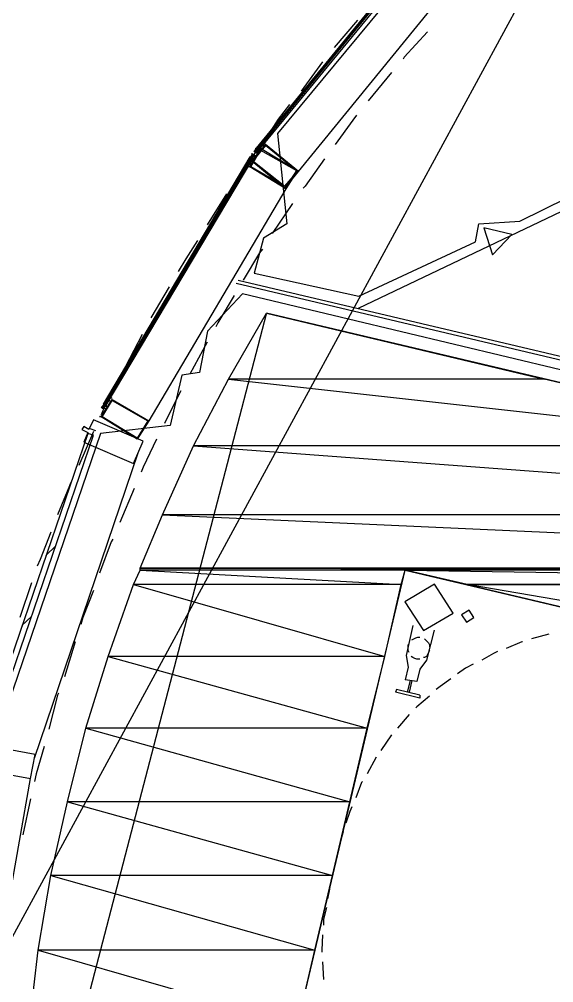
# Model space of a CAD drawing. Header units: feet. Extents: x -84 to 198, y -22 to 181.
# Drawn here: x 28.33 to 35.67, y 124.46 to 137.71 of the extents above; entities that cross this region are included whole.
import ezdxf

# ---------------------------------------------------------------- set-up
doc = ezdxf.new("R2010")
doc.units = ezdxf.units.FT
for name, color, linetype in [('A-AREA-COMUN', 252, 'CONTINUOUS'), ('A-AREA-UNIDAD', 30, 'CONTINUOUS'), ('A-LINEA', 7, 'CONTINUOUS'), ('A-LINEA-FINA', 9, 'CONTINUOUS'), ('A-MURO-CONCRETO', 8, 'CONTINUOUS')]:
    doc.layers.add(name, color=color, linetype=linetype)

msp = doc.modelspace()

# ---------------------------------------------------------------- linework, layer by layer
at = {"layer": 'A-AREA-COMUN'}
msp.add_lwpolyline([(69.568, 128.5333), (47.04, 133.8489), (46.88, 134.2933), (42.432, 135.3422), (42.048, 133.9022), (41.68, 133.7778), (41.248, 132.0533), (40.928, 132.5689), (41.312, 133.0844), (41.312, 133.8489), (41.04, 133.8489), (40.72, 134.3822), (37.44, 135.1289), (37.088, 134.9689), (36.72, 134.4178), (36.72, 132.8889), (35.76, 132.8889), (31.392, 133.9378), (30.912, 133.4222), (30.8, 132.8533), (30.56, 132.8178), (30.4, 132.1244), (29.44, 132.0178), (27.92, 127.5733)], dxfattribs=at)
at = {"layer": 'A-AREA-UNIDAD'}
msp.add_lwpolyline([(33.92, 138.6133), (31.872, 136.1422), (32, 134.8978), (31.68, 134.7022), (31.552, 134.2222), (32.992, 133.9022), (34.592, 134.6489), (34.64, 134.8978), (35.2, 134.9333), (37.792, 136.2133), (38.8, 136.2133), (39.44, 135.1822), (40.592, 134.8978), (41.28, 134.2933), (41.36, 133.0844), (40.96, 132.5689), (41.248, 132.0889), (41.92, 135.2889), (42.08, 135.5378), (43.072, 135.5378), (49.168, 134.0978), (49.2, 133.6533), (70.368, 128.6578)], dxfattribs=at)
at = {"layer": 'A-LINEA'}
for p, q in [((37.2387, 141.6955), (27.0555, 122.9329)), ((32.16, 135.6178), (34.5067, 138.4978)), ((32.9733, 137.6978), (32.6533, 137.3244)), ((32.4933, 137.1244), (32.2, 136.7244)), ((33.44, 136.9778), (33.12, 136.5911)), ((32.9867, 133.7378), (38.4267, 136.3378)), ((31.6, 135.9244), (31.32, 135.5111)), ((31.5582, 135.8969), (31.5949, 135.9418)), ((31.56, 135.9111), (31.5733, 135.9111)), ((31.56, 135.9111), (31.56, 135.8978)), ((31.56, 135.9111), (31.56, 135.9111)), ((31.56, 135.9111), (31.56, 135.9111)), ((31.56, 135.9111), (31.56, 135.9111)), ((31.56, 135.9111), (31.56, 135.9111)), ((31.56, 135.9111), (31.56, 135.9111)), ((31.56, 135.9111), (31.56, 135.9111)), ((31.5867, 135.9378), (31.5733, 135.9378)), ((31.5733, 135.9378), (31.5733, 135.9378)), ((31.5867, 135.9378), (31.5733, 135.9378)), ((31.5733, 135.9378), (31.5733, 135.9378)), ((31.5733, 135.9244), (31.5733, 135.9378)), ((31.5733, 135.9244), (31.5733, 135.9378)), ((31.5733, 135.9111), (31.5733, 135.9244)), ((31.5733, 135.9244), (31.5733, 135.9244)), ((31.5733, 135.9244), (31.5733, 135.9244)), ((31.5733, 135.9244), (31.5733, 135.9244)), ((31.5733, 135.9244), (31.5733, 135.9244)), ((31.5733, 135.9244), (31.5733, 135.9244)), ((31.5733, 135.9244), (31.5733, 135.9244)), ((31.5733, 135.9244), (31.5733, 135.9244)), ((31.5733, 135.9244), (31.5733, 135.9244)), ((31.5733, 135.9244), (31.5733, 135.9244)), ((31.5733, 135.9244), (31.5733, 135.9244)), ((31.5733, 135.9244), (31.5733, 135.9244)), ((31.5733, 135.9244), (31.5733, 135.9244)), ((31.5733, 135.9244), (31.5733, 135.9244)), ((31.5733, 135.9244), (31.5733, 135.9244)), ((31.5733, 135.9244), (31.5733, 135.9244)), ((31.5733, 135.9244), (31.5733, 135.9244)), ((31.5733, 135.9244), (31.5733, 135.9244)), ((31.5733, 135.9244), (31.5867, 135.9244)), ((31.5733, 135.9244), (31.5867, 135.9244)), ((31.5733, 135.9244), (31.5733, 135.9244)), ((31.5733, 135.9244), (31.5733, 135.9244)), ((31.5733, 135.9244), (31.5733, 135.9244)), ((31.5733, 135.9244), (31.5733, 135.9244)), ((31.5733, 135.9244), (31.5733, 135.9244)), ((31.5733, 135.9111), (31.5733, 135.9111)), ((31.5733, 135.9111), (31.5733, 135.9111)), ((31.5867, 135.9111), (31.5733, 135.9111)), ((31.5867, 135.9111), (31.5733, 135.9111)), ((31.5867, 135.9111), (31.5733, 135.9111)), ((31.5867, 135.9111), (31.5733, 135.9111)), ((31.5733, 135.9111), (31.5733, 135.9111)), ((31.5733, 135.9111), (31.5733, 135.9111)), ((31.5733, 135.9111), (31.5733, 135.9111)), ((31.5733, 135.9111), (31.5733, 135.9111)), ((31.5733, 135.9111), (31.5733, 135.9111)), ((31.5733, 135.9111), (31.5733, 135.9111)), ((31.5733, 135.9111), (31.5733, 135.9111)), ((31.5733, 135.9111), (31.5733, 135.9111)), ((31.5733, 135.9111), (31.5733, 135.9111)), ((31.5733, 135.9111), (31.5733, 135.9111)), ((31.5733, 135.9111), (31.5733, 135.9111)), ((31.5733, 135.9111), (31.5733, 135.9111)), ((31.5733, 135.9111), (31.5733, 135.9111)), ((31.5733, 135.9111), (31.5733, 135.9111)), ((31.5733, 135.9111), (31.5733, 135.8978)), ((31.5733, 135.9111), (31.5733, 135.8978)), ((31.5733, 135.9111), (31.5733, 135.9111)), ((31.5733, 135.9111), (31.5733, 135.9111)), ((31.5733, 135.9111), (31.5733, 135.9111)), ((31.5733, 135.9111), (31.5733, 135.8978)), ((31.5733, 135.9111), (31.5733, 135.9111)), ((31.5733, 135.9111), (31.5733, 135.9111)), ((31.5733, 135.9111), (31.5733, 135.9111)), ((31.5733, 135.9111), (31.5733, 135.9111)), ((31.5733, 135.9111), (31.5733, 135.9111)), ((31.5733, 135.9111), (31.5733, 135.9111)), ((31.5733, 135.9111), (31.5733, 135.9111)), ((31.5867, 135.9378), (31.5867, 135.9378)), ((31.5867, 135.9378), (31.5867, 135.9378)), ((31.5867, 135.9378), (31.5867, 135.9378)), ((31.5867, 135.9378), (31.5867, 135.9378)), ((31.5867, 135.9378), (31.5867, 135.9378)), ((31.5867, 135.9378), (31.5867, 135.9378)), ((31.5867, 135.9378), (31.5867, 135.9378)), ((31.5867, 135.9244), (31.5867, 135.9378)), ((31.5867, 135.9244), (31.5867, 135.9378)), ((31.5867, 135.9244), (31.5867, 135.9378)), ((31.5867, 135.9244), (31.5867, 135.9244)), ((31.5867, 135.9244), (31.5867, 135.9244)), ((31.6, 135.9244), (31.5867, 135.9244)), ((31.5867, 135.9244), (31.5867, 135.9111)), ((31.5867, 135.9244), (31.5867, 135.9244)), ((31.5867, 135.9244), (31.5867, 135.9244)), ((31.5867, 135.9244), (31.5867, 135.9244)), ((31.5867, 135.9244), (31.5867, 135.9244)), ((31.5867, 135.9244), (31.5867, 135.9244)), ((31.5867, 135.9244), (31.5867, 135.9244)), ((31.5867, 135.9244), (31.5867, 135.9244)), ((31.5867, 135.9244), (31.5867, 135.9244)), ((31.5867, 135.9244), (31.5867, 135.9244)), ((31.5867, 135.9244), (31.5867, 135.9244)), ((31.5867, 135.9244), (31.5867, 135.9244)), ((31.5867, 135.9244), (31.5867, 135.9244)), ((31.5867, 135.9244), (31.5867, 135.9244)), ((31.5867, 135.9244), (31.5867, 135.9244)), ((31.5867, 135.9244), (31.5867, 135.9244)), ((31.5867, 135.9244), (31.5867, 135.9244)), ((31.5867, 135.9244), (31.5867, 135.9244)), ((31.5867, 135.9244), (31.5867, 135.9244)), ((31.5867, 135.9244), (31.5867, 135.9244)), ((31.5867, 135.9244), (31.5867, 135.9244)), ((31.5867, 135.9244), (31.5867, 135.9244)), ((31.5867, 135.9244), (31.5867, 135.9244)), ((31.5867, 135.9244), (31.5867, 135.9244)), ((31.5867, 135.9244), (31.5867, 135.9244)), ((31.5867, 135.9244), (31.5867, 135.9244)), ((31.5867, 135.9244), (31.5867, 135.9244)), ((31.5867, 135.9244), (31.6, 135.9244)), ((31.5867, 135.9244), (31.6, 135.9111)), ((31.5867, 135.9244), (31.5867, 135.9244)), ((31.5867, 135.9244), (31.5867, 135.9244)), ((31.5867, 135.9244), (31.5867, 135.9244)), ((31.5867, 135.9244), (31.5867, 135.9244)), ((31.5867, 135.9244), (31.5867, 135.9244)), ((31.5867, 135.9111), (31.5867, 135.9111)), ((31.6, 135.9111), (31.5867, 135.9111)), ((31.5867, 135.9111), (31.5867, 135.9111)), ((31.5867, 135.9111), (31.5867, 135.9111)), ((31.5867, 135.9111), (31.5867, 135.9111)), ((31.5867, 135.9111), (31.5867, 135.9111)), ((31.5867, 135.9111), (31.5867, 135.9111)), ((31.5867, 135.9111), (31.5867, 135.9111)), ((31.5867, 135.9111), (31.5867, 135.9111)), ((31.5867, 135.9111), (31.5867, 135.9111)), ((31.5867, 135.9111), (31.5867, 135.9111)), ((31.5867, 135.9111), (31.5867, 135.9111)), ((31.5867, 135.9111), (31.5867, 135.9111)), ((31.5867, 135.9111), (31.5867, 135.9111)), ((31.5867, 135.9111), (31.5867, 135.9111)), ((31.5867, 135.9111), (31.5867, 135.9111)), ((31.5867, 135.9111), (31.5867, 135.9111)), ((31.5867, 135.9111), (31.5867, 135.9111)), ((31.5867, 135.9111), (31.5867, 135.9111)), ((31.5867, 135.9111), (31.5867, 135.9111)), ((31.5867, 135.9111), (31.5867, 135.9111)), ((31.5867, 135.9111), (31.5867, 135.9111)), ((31.5867, 135.9111), (31.5867, 135.9111)), ((31.5867, 135.9111), (31.5867, 135.9111)), ((31.5867, 135.9111), (31.5867, 135.9111)), ((31.5867, 135.9111), (31.5867, 135.9111)), ((31.5867, 135.9111), (31.5867, 135.9111)), ((31.5867, 135.9111), (31.5867, 135.9111)), ((31.6, 135.9244), (31.6, 135.9244)), ((31.6, 135.9244), (31.6, 135.9244)), ((31.6, 135.9244), (31.6, 135.9244)), ((31.6, 135.9244), (31.6, 135.9244)), ((31.6, 135.9244), (31.6, 135.9244)), ((31.6, 135.9244), (31.6, 135.9244)), ((31.6, 135.9244), (31.6, 135.9244)), ((31.6, 135.9244), (31.6, 135.9244)), ((31.6133, 135.9244), (31.6, 135.9111)), ((31.6, 135.9244), (31.6, 135.9244)), ((31.6, 135.9244), (31.6, 135.9244)), ((31.6, 135.9244), (31.6, 135.9244)), ((31.6, 135.9244), (31.6, 135.9244)), ((31.6, 135.9244), (31.6, 135.9244)), ((31.6, 135.9244), (31.6, 135.9244)), ((31.6, 135.9244), (31.6, 135.9244)), ((31.6, 135.9244), (31.6, 135.9244)), ((31.6, 135.9111), (31.6, 135.9111)), ((31.6, 135.9111), (31.6, 135.9111)), ((31.6, 135.9111), (31.6, 135.9111)), ((31.6, 135.9111), (31.6, 135.9111)), ((31.6, 135.9111), (31.6, 135.9111)), ((31.6, 135.9111), (31.6, 135.9111)), ((31.6, 135.9111), (31.6, 135.9111)), ((31.6, 135.9111), (31.6, 135.9111)), ((31.6, 135.9111), (31.6, 135.9111)), ((31.6, 135.9111), (31.6, 135.9111)), ((31.6, 135.9111), (31.6, 135.9111)), ((31.6, 135.9111), (31.6, 135.9111)), ((31.6133, 135.9244), (31.6133, 135.9111)), ((31.6133, 135.9244), (31.6133, 135.9244)), ((31.6133, 135.9111), (31.6133, 135.9111)), ((31.6133, 135.9111), (31.6133, 135.9111)), ((31.6133, 135.9111), (31.6133, 135.9111)), ((31.6133, 135.9111), (31.6133, 135.9111)), ((31.6133, 135.9111), (31.6133, 135.9111)), ((31.6133, 135.9111), (31.6133, 135.9111)), ((31.6133, 135.9111), (31.6133, 135.9111)), ((31.6133, 135.9111), (31.6133, 135.9111)), ((31.6133, 135.9111), (31.6133, 135.9111)), ((31.6133, 135.9111), (31.6133, 135.9111)), ((31.6267, 135.9244), (31.6267, 135.9244)), ((31.6667, 135.9911), (31.6667, 135.9911)), ((31.4933, 135.8178), (31.4933, 135.8178)), ((31.4933, 135.8178), (31.4933, 135.8178)), ((31.4933, 135.8178), (31.4933, 135.8178)), ((31.4933, 135.8178), (31.5067, 135.8178)), ((31.5021, 135.8112), (31.5317, 135.8611)), ((31.5067, 135.8311), (31.5067, 135.8311)), ((31.5067, 135.8311), (31.5067, 135.8311)), ((31.5067, 135.8311), (31.5067, 135.8311)), ((31.5067, 135.8311), (31.5067, 135.8311)), ((31.5067, 135.8311), (31.5067, 135.8311)), ((31.5067, 135.8311), (31.5067, 135.8311)), ((31.5067, 135.8311), (31.5067, 135.8311)), ((31.5067, 135.8311), (31.5067, 135.8311)), ((31.5067, 135.8311), (31.5067, 135.8311)), ((31.5067, 135.8311), (31.5067, 135.8311)), ((31.5067, 135.8311), (31.5067, 135.8311)), ((31.5067, 135.8311), (31.5067, 135.8311)), ((31.5067, 135.8311), (31.5067, 135.8311)), ((31.5067, 135.8311), (31.5067, 135.8311)), ((31.5067, 135.8311), (31.52, 135.8311)), ((31.5067, 135.8311), (31.5067, 135.8311)), ((31.5067, 135.8311), (31.5067, 135.8311)), ((31.5067, 135.8311), (31.5067, 135.8311)), ((31.5067, 135.8311), (31.5067, 135.8178)), ((31.5067, 135.8311), (31.5067, 135.8311)), ((31.5067, 135.8178), (31.5067, 135.8178)), ((31.5067, 135.8178), (31.5067, 135.8178)), ((31.5067, 135.8178), (31.5067, 135.8178)), ((31.5067, 135.8178), (31.5067, 135.8178)), ((31.5067, 135.8178), (31.5067, 135.8178)), ((31.5067, 135.8178), (31.5067, 135.8178)), ((31.5067, 135.8178), (31.5067, 135.8178)), ((31.5067, 135.8178), (31.5067, 135.8178)), ((31.5067, 135.8178), (31.5067, 135.8178)), ((31.5067, 135.8178), (31.5067, 135.8178)), ((31.5067, 135.8178), (31.5067, 135.8178)), ((31.5067, 135.8178), (31.5067, 135.8178)), ((31.5067, 135.8178), (31.5067, 135.8178)), ((31.5067, 135.8178), (31.5067, 135.8178)), ((31.5067, 135.8178), (31.5067, 135.8178)), ((31.5067, 135.8178), (31.5067, 135.8178)), ((31.5067, 135.8178), (31.5067, 135.8178)), ((31.5067, 135.8178), (31.5067, 135.8178)), ((31.5067, 135.8178), (31.5067, 135.8178)), ((31.5067, 135.8178), (31.5067, 135.8178)), ((31.5067, 135.8178), (31.5067, 135.8178)), ((31.5067, 135.8178), (31.5067, 135.8178)), ((31.5067, 135.8178), (31.5067, 135.8178)), ((31.5067, 135.8178), (31.5067, 135.8178)), ((31.5067, 135.8178), (31.5067, 135.8178)), ((31.5067, 135.8178), (31.5067, 135.8178)), ((31.5067, 135.8178), (31.5067, 135.8178)), ((31.5067, 135.8178), (31.5067, 135.8178)), ((31.5067, 135.8178), (31.5067, 135.8178)), ((31.5067, 135.8178), (31.5067, 135.8178)), ((31.5067, 135.8044), (31.5067, 135.8044)), ((31.5067, 135.8044), (31.52, 135.8044)), ((31.5067, 135.8044), (31.52, 135.8044)), ((31.52, 135.8711), (31.52, 135.8578)), ((31.52, 135.8578), (31.52, 135.8578)), ((31.52, 135.8578), (31.5333, 135.8578)), ((31.52, 135.8578), (31.52, 135.8578)), ((31.52, 135.8578), (31.52, 135.8578)), ((31.52, 135.8578), (31.52, 135.8578)), ((31.52, 135.8578), (31.52, 135.8578)), ((31.52, 135.8578), (31.52, 135.8578)), ((31.52, 135.8578), (31.52, 135.8578)), ((31.52, 135.8578), (31.52, 135.8578)), ((31.52, 135.8578), (31.52, 135.8444)), ((31.52, 135.8578), (31.52, 135.8578)), ((31.52, 135.8578), (31.52, 135.8578)), ((31.52, 135.8578), (31.52, 135.8578)), ((31.52, 135.8578), (31.5333, 135.8578)), ((31.52, 135.8578), (31.5333, 135.8578)), ((31.52, 135.8444), (31.52, 135.8444)), ((31.52, 135.8444), (31.52, 135.8444)), ((31.52, 135.8444), (31.52, 135.8444)), ((31.52, 135.8444), (31.52, 135.8444)), ((31.52, 135.8444), (31.52, 135.8444)), ((31.52, 135.8444), (31.52, 135.8444)), ((31.52, 135.8444), (31.52, 135.8444)), ((31.52, 135.8444), (31.52, 135.8444)), ((31.52, 135.8444), (31.52, 135.8444)), ((31.52, 135.8444), (31.52, 135.8444)), ((31.52, 135.8444), (31.52, 135.8444)), ((31.52, 135.8444), (31.52, 135.8444)), ((31.52, 135.8444), (31.52, 135.8444)), ((31.52, 135.8311), (31.52, 135.8444)), ((31.52, 135.8311), (31.52, 135.8444)), ((31.52, 135.8311), (31.52, 135.8444)), ((31.52, 135.8311), (31.52, 135.8444)), ((31.52, 135.8311), (31.52, 135.8444)), ((31.52, 135.8311), (31.52, 135.8444)), ((31.52, 135.8444), (31.52, 135.8444)), ((31.52, 135.8444), (31.52, 135.8444)), ((31.5333, 135.8311), (31.52, 135.8311)), ((31.52, 135.8311), (31.52, 135.8311)), ((31.52, 135.8311), (31.52, 135.8311)), ((31.52, 135.8311), (31.52, 135.8311)), ((31.52, 135.8311), (31.52, 135.8311)), ((31.52, 135.8311), (31.52, 135.8311)), ((31.52, 135.8311), (31.52, 135.8311)), ((31.52, 135.8311), (31.52, 135.8311)), ((31.52, 135.8311), (31.52, 135.8311)), ((31.52, 135.8311), (31.52, 135.8311)), ((31.52, 135.8311), (31.52, 135.8311)), ((31.52, 135.8311), (31.52, 135.8311)), ((31.52, 135.8311), (31.5333, 135.8311)), ((31.52, 135.8311), (31.52, 135.8311)), ((31.52, 135.8311), (31.52, 135.8311)), ((31.52, 135.8311), (31.52, 135.8311)), ((31.52, 135.8311), (31.52, 135.8311)), ((31.52, 135.8311), (31.52, 135.8311)), ((31.52, 135.8311), (31.52, 135.8311)), ((31.52, 135.8311), (31.52, 135.8311)), ((31.52, 135.8311), (31.52, 135.8311)), ((31.52, 135.8311), (31.52, 135.8178)), ((31.52, 135.8311), (31.52, 135.8311)), ((31.52, 135.8311), (31.52, 135.8311)), ((31.52, 135.8311), (31.52, 135.8311)), ((31.52, 135.8311), (31.52, 135.8311)), ((31.52, 135.8311), (31.52, 135.8311)), ((31.52, 135.8178), (31.52, 135.8178)), ((31.52, 135.8178), (31.52, 135.8178)), ((31.52, 135.8178), (31.52, 135.8178)), ((31.52, 135.8178), (31.52, 135.8178)), ((31.52, 135.8178), (31.52, 135.8178)), ((31.52, 135.8178), (31.52, 135.8178)), ((31.52, 135.8178), (31.52, 135.8178)), ((31.52, 135.8178), (31.52, 135.8178)), ((31.52, 135.8178), (31.52, 135.8178)), ((31.52, 135.8178), (31.5333, 135.8178)), ((31.52, 135.8178), (31.52, 135.8178)), ((31.52, 135.8178), (31.52, 135.8178)), ((31.52, 135.8178), (31.5333, 135.8178)), ((31.52, 135.8178), (31.52, 135.8178)), ((31.52, 135.8178), (31.52, 135.8178)), ((31.52, 135.8178), (31.52, 135.8178)), ((31.52, 135.8178), (31.52, 135.8178)), ((31.52, 135.8178), (31.52, 135.8178)), ((31.52, 135.8178), (31.52, 135.8178)), ((31.52, 135.8178), (31.52, 135.8178)), ((31.52, 135.8178), (31.5333, 135.8178)), ((31.52, 135.8178), (31.52, 135.8178)), ((31.52, 135.8178), (31.52, 135.8178)), ((31.52, 135.8178), (31.5333, 135.8178)), ((31.52, 135.8178), (31.52, 135.8178)), ((31.52, 135.8178), (31.52, 135.8178)), ((31.52, 135.8178), (31.52, 135.8178)), ((31.52, 135.8178), (31.5333, 135.8178)), ((31.52, 135.8178), (31.52, 135.8044)), ((31.52, 135.8178), (31.52, 135.8178)), ((31.52, 135.8178), (31.52, 135.8178)), ((31.52, 135.8178), (31.52, 135.8044)), ((31.52, 135.8178), (31.52, 135.8178)), ((31.52, 135.8178), (31.52, 135.8178)), ((31.52, 135.8178), (31.52, 135.8178)), ((31.52, 135.8178), (31.52, 135.8178)), ((31.52, 135.8178), (31.52, 135.8178)), ((31.52, 135.8178), (31.52, 135.8178)), ((31.52, 135.8178), (31.52, 135.8178)), ((31.52, 135.8044), (31.52, 135.8044)), ((31.52, 135.8044), (31.52, 135.8044)), ((31.52, 135.8044), (31.5333, 135.8044)), ((31.52, 135.8044), (31.52, 135.8044)), ((31.52, 135.8044), (31.52, 135.8044)), ((31.52, 135.8044), (31.52, 135.8044)), ((31.52, 135.8044), (31.52, 135.8044)), ((31.52, 135.8044), (31.52, 135.8044)), ((31.52, 135.8044), (31.52, 135.8044)), ((31.52, 135.8044), (31.52, 135.8044)), ((31.52, 135.8044), (31.52, 135.8044)), ((31.52, 135.8044), (31.52, 135.8044)), ((31.52, 135.8044), (31.52, 135.8044)), ((31.52, 135.8044), (31.52, 135.8044)), ((31.52, 135.8044), (31.52, 135.8044)), ((31.5333, 135.8578), (31.5333, 135.8578)), ((31.5333, 135.8444), (31.5333, 135.8578)), ((31.5333, 135.8578), (31.5333, 135.8578)), ((31.5333, 135.8578), (31.5333, 135.8578)), ((31.5333, 135.8578), (31.5333, 135.8578)), ((31.5333, 135.8578), (31.5333, 135.8578)), ((31.5333, 135.8578), (31.5333, 135.8578)), ((31.5333, 135.8578), (31.5333, 135.8578)), ((31.5333, 135.8578), (31.5333, 135.8578)), ((31.5333, 135.8578), (31.5333, 135.8578)), ((31.5333, 135.8578), (31.5333, 135.8578)), ((31.5333, 135.8578), (31.5467, 135.8578)), ((31.5333, 135.8578), (31.5333, 135.8578)), ((31.5333, 135.8578), (31.5333, 135.8578)), ((31.5333, 135.8578), (31.5333, 135.8578)), ((31.5333, 135.8578), (31.5333, 135.8578)), ((31.5333, 135.8444), (31.5333, 135.8578)), ((31.5333, 135.8578), (31.5333, 135.8578)), ((31.5333, 135.8444), (31.5333, 135.8444)), ((31.5333, 135.8444), (31.5467, 135.8444)), ((31.5333, 135.8444), (31.5333, 135.8444)), ((31.5333, 135.8444), (31.5333, 135.8444)), ((31.5333, 135.8444), (31.5333, 135.8444)), ((31.5333, 135.8444), (31.5333, 135.8444)), ((31.5333, 135.8444), (31.5333, 135.8444)), ((31.5333, 135.8444), (31.5333, 135.8444)), ((31.5333, 135.8444), (31.5333, 135.8444)), ((31.5333, 135.8444), (31.5333, 135.8444)), ((31.5333, 135.8444), (31.5333, 135.8444)), ((31.5333, 135.8444), (31.5333, 135.8444)), ((31.5333, 135.8444), (31.5333, 135.8444)), ((31.5333, 135.8444), (31.5333, 135.8444)), ((31.5333, 135.8444), (31.5333, 135.8444)), ((31.5333, 135.8444), (31.5333, 135.8444)), ((31.5333, 135.8444), (31.5333, 135.8444)), ((31.5333, 135.8444), (31.5333, 135.8444)), ((31.5333, 135.8444), (31.5333, 135.8444)), ((31.5333, 135.8444), (31.5333, 135.8444)), ((31.5333, 135.8444), (31.5333, 135.8444)), ((31.5333, 135.8444), (31.5333, 135.8444)), ((31.5333, 135.8444), (31.5333, 135.8444)), ((31.5333, 135.8444), (31.5333, 135.8444)), ((31.5333, 135.8444), (31.5333, 135.8444)), ((31.5333, 135.8444), (31.5333, 135.8444)), ((31.5333, 135.8444), (31.5333, 135.8444)), ((31.5333, 135.8444), (31.5333, 135.8444)), ((31.5333, 135.8444), (31.5333, 135.8444)), ((31.5333, 135.8444), (31.5333, 135.8311)), ((31.5333, 135.8311), (31.5333, 135.8311)), ((31.5333, 135.8311), (31.5333, 135.8311)), ((31.5333, 135.8311), (31.5333, 135.8311)), ((31.5333, 135.8311), (31.5333, 135.8311)), ((31.5333, 135.8311), (31.5333, 135.8311)), ((31.5333, 135.8311), (31.5333, 135.8311)), ((31.5333, 135.8311), (31.5333, 135.8311)), ((31.5333, 135.8311), (31.5333, 135.8311)), ((31.5333, 135.8311), (31.5333, 135.8311)), ((31.5333, 135.8311), (31.5333, 135.8311)), ((31.5333, 135.8311), (31.5333, 135.8311)), ((31.5333, 135.8311), (31.5333, 135.8311)), ((31.5333, 135.8311), (31.5333, 135.8311)), ((31.5333, 135.8311), (31.5333, 135.8311)), ((31.5333, 135.8311), (31.5333, 135.8311)), ((31.5333, 135.8311), (31.5333, 135.8311)), ((31.5333, 135.8311), (31.5333, 135.8311)), ((31.5333, 135.8311), (31.5333, 135.8311)), ((31.5333, 135.8311), (31.5333, 135.8311)), ((31.5333, 135.8311), (31.5333, 135.8311)), ((31.5333, 135.8311), (31.5333, 135.8311)), ((31.5333, 135.8044), (31.5333, 135.8044)), ((31.5333, 135.8044), (31.5333, 135.8044)), ((31.5333, 135.7911), (31.5333, 135.8044)), ((31.5333, 135.8044), (31.5333, 135.8044)), ((31.5333, 135.8044), (31.5333, 135.8044)), ((31.5333, 135.8044), (31.5333, 135.8044)), ((31.5333, 135.8044), (31.5333, 135.8044)), ((31.5333, 135.8044), (31.5333, 135.8044)), ((31.5333, 135.8044), (31.5333, 135.7911)), ((31.5333, 135.8044), (31.5333, 135.8044)), ((31.5333, 135.7911), (31.5333, 135.7911)), ((31.5467, 135.8978), (31.56, 135.8978)), ((31.5467, 135.8978), (31.5467, 135.8978)), ((31.5467, 135.8978), (31.5467, 135.8978)), ((31.5467, 135.8978), (31.5467, 135.8978)), ((31.5467, 135.8578), (31.5467, 135.8578)), ((31.5467, 135.8578), (31.5467, 135.8578)), ((31.5467, 135.8578), (31.5467, 135.8578)), ((31.5467, 135.8578), (31.5467, 135.8578)), ((31.5467, 135.8444), (31.5467, 135.8444)), ((31.5467, 135.8444), (31.5467, 135.8444)), ((31.5467, 135.8444), (31.5467, 135.8444)), ((31.5467, 135.8444), (31.5467, 135.8444)), ((31.5467, 135.8444), (31.5467, 135.8444)), ((31.5467, 135.8444), (31.5467, 135.8444)), ((31.5467, 135.8444), (31.5467, 135.8444)), ((31.5467, 135.8444), (31.5467, 135.8444)), ((31.5467, 135.8444), (31.5467, 135.8444)), ((31.5467, 135.8444), (31.5467, 135.8444)), ((31.5467, 135.8444), (31.5467, 135.8444)), ((31.5467, 135.8444), (31.5467, 135.8444)), ((31.5467, 135.8444), (31.5467, 135.8444)), ((31.5467, 135.8444), (31.5467, 135.8444)), ((31.56, 135.8978), (31.56, 135.8978)), ((31.5733, 135.8978), (31.56, 135.8978)), ((31.56, 135.8978), (31.56, 135.8978)), ((31.56, 135.8978), (31.56, 135.8978)), ((31.56, 135.8978), (31.56, 135.8978)), ((31.56, 135.8978), (31.56, 135.8978)), ((31.56, 135.8978), (31.56, 135.8978)), ((31.56, 135.8978), (31.56, 135.8978)), ((31.56, 135.8978), (31.56, 135.8978)), ((31.56, 135.8978), (31.56, 135.8978)), ((31.56, 135.8978), (31.56, 135.8978)), ((31.56, 135.8978), (31.56, 135.8978)), ((31.56, 135.8978), (31.56, 135.8978)), ((31.56, 135.8978), (31.56, 135.8978)), ((31.56, 135.8978), (31.56, 135.8978)), ((31.56, 135.8978), (31.56, 135.8978)), ((31.56, 135.8978), (31.56, 135.8978)), ((31.56, 135.8978), (31.56, 135.8978)), ((31.56, 135.8978), (31.56, 135.8978)), ((31.56, 135.8978), (31.56, 135.8978)), ((31.56, 135.8978), (31.56, 135.8978)), ((31.56, 135.8978), (31.56, 135.8978)), ((31.56, 135.8978), (31.56, 135.8978)), ((31.56, 135.8978), (31.56, 135.8978)), ((31.56, 135.8978), (31.56, 135.8978)), ((31.56, 135.8978), (31.56, 135.8978)), ((31.56, 135.8978), (31.56, 135.8978)), ((31.56, 135.8978), (31.56, 135.8978)), ((31.56, 135.8978), (31.56, 135.8978)), ((31.56, 135.8844), (31.56, 135.8844)), ((31.56, 135.8844), (31.56, 135.8844)), ((31.56, 135.8844), (31.56, 135.8844)), ((31.56, 135.8844), (31.56, 135.8844)), ((31.56, 135.8844), (31.56, 135.8844)), ((31.56, 135.8844), (31.56, 135.8844)), ((31.56, 135.8844), (31.56, 135.8844)), ((31.56, 135.8844), (31.56, 135.8844)), ((31.56, 135.8444), (31.56, 135.8444)), ((31.56, 135.8444), (31.56, 135.8444)), ((31.56, 135.8444), (31.56, 135.8444)), ((31.56, 135.8444), (31.56, 135.8444)), ((31.56, 135.8444), (31.56, 135.8444)), ((31.56, 135.8444), (31.56, 135.8444)), ((31.56, 135.8311), (31.56, 135.8311)), ((31.5733, 135.8978), (31.5733, 135.8978)), ((31.5733, 135.8978), (31.5733, 135.8978)), ((31.5733, 135.8978), (31.5733, 135.8978)), ((31.5733, 135.8978), (31.5733, 135.8978)), ((31.5733, 135.8978), (31.5733, 135.8978)), ((31.5733, 135.8978), (31.5733, 135.8978)), ((31.5733, 135.8978), (31.5733, 135.8978)), ((31.5733, 135.8978), (31.5733, 135.8978)), ((31.5733, 135.8978), (31.5733, 135.8978)), ((31.5733, 135.8978), (31.5733, 135.8978)), ((31.5733, 135.8978), (31.5733, 135.8978)), ((31.5733, 135.8978), (31.5733, 135.8978)), ((31.5733, 135.8978), (31.5733, 135.8978)), ((31.5733, 135.8978), (31.5733, 135.8978)), ((31.5733, 135.8978), (31.5733, 135.8978)), ((31.5733, 135.8978), (31.5733, 135.8978)), ((31.5733, 135.8978), (31.5733, 135.8978)), ((31.5733, 135.8978), (31.5733, 135.8978)), ((31.5733, 135.8978), (31.5733, 135.8978)), ((31.5733, 135.8978), (31.5733, 135.8978)), ((31.5733, 135.8978), (31.5733, 135.8978)), ((31.5733, 135.8978), (31.5733, 135.8978)), ((31.5733, 135.8978), (31.5733, 135.8978)), ((31.5733, 135.8978), (31.5733, 135.8978)), ((31.5733, 135.8978), (31.5733, 135.8978)), ((31.5733, 135.8978), (31.5733, 135.8978)), ((31.5733, 135.8978), (31.5733, 135.8978)), ((31.5733, 135.8978), (31.5733, 135.8978)), ((31.5733, 135.8978), (31.5733, 135.8978)), ((31.5733, 135.8978), (31.5733, 135.8978)), ((31.5733, 135.8978), (31.5733, 135.8978)), ((31.5733, 135.8844), (31.5733, 135.8844)), ((31.5867, 135.8844), (31.5733, 135.8844)), ((31.5733, 135.8844), (31.5733, 135.8844)), ((31.5733, 135.8844), (31.5733, 135.8844)), ((31.5733, 135.8844), (31.5733, 135.8844)), ((31.5733, 135.8844), (31.5733, 135.8844)), ((31.5733, 135.8844), (31.5733, 135.8844)), ((31.5733, 135.8844), (31.5733, 135.8844)), ((31.5733, 135.8844), (31.5733, 135.8844)), ((31.5733, 135.8844), (31.5733, 135.8844)), ((31.5733, 135.8844), (31.5733, 135.8844)), ((31.5733, 135.8844), (31.5733, 135.8844)), ((31.5733, 135.8844), (31.5733, 135.8844)), ((31.5733, 135.8844), (31.5733, 135.8844)), ((31.5733, 135.8844), (31.5733, 135.8844)), ((31.5733, 135.8844), (31.5733, 135.8844)), ((31.5733, 135.8711), (31.5733, 135.8844)), ((31.5733, 135.8711), (31.5733, 135.8711)), ((31.5867, 135.8978), (31.5867, 135.8978)), ((31.5867, 135.8978), (31.5867, 135.8978)), ((31.5867, 135.8711), (31.5867, 135.8711)), ((31.5867, 135.8711), (31.5867, 135.8711)), ((31.5867, 135.8711), (31.5867, 135.8711)), ((31.5867, 135.8711), (31.5867, 135.8711)), ((31.4667, 135.6978), (31.4667, 135.6978)), ((31.48, 135.7244), (31.48, 135.7244)), ((31.48, 135.6978), (31.48, 135.6978)), ((31.4933, 135.6978), (31.4933, 135.6978)), ((31.5067, 135.6844), (31.4933, 135.6978)), ((31.5333, 135.7778), (31.5333, 135.7778)), ((31.9867, 135.3778), (30.1067, 132.1911)), ((31.1733, 135.3111), (30.9067, 134.8844)), ((32.08, 135.1778), (31.8, 134.7644)), ((31.3067, 134.0844), (41.3467, 131.6978)), ((31.3333, 134.1244), (41.4133, 131.7378)), ((30.3867, 134.0311), (30.1333, 133.6044)), ((31.7159, 133.6567), (28.3582, 120.754)), ((30.0133, 133.3778), (29.7867, 132.9378)), ((30.9067, 133.2711), (30.6667, 132.8311)), ((29.56, 132.4844), (29.56, 132.4844)), ((29.4533, 132.3778), (29.4533, 132.3778)), ((29.4533, 132.3778), (29.4667, 132.3778)), ((29.4533, 132.3778), (29.4533, 132.3778)), ((29.4621, 132.3712), (29.4917, 132.4211)), ((29.4667, 132.3911), (29.4667, 132.3911)), ((29.4667, 132.3911), (29.4667, 132.3911)), ((29.4667, 132.3911), (29.4667, 132.3911)), ((29.4667, 132.3911), (29.4667, 132.3911)), ((29.4667, 132.3911), (29.4667, 132.3911)), ((29.4667, 132.3911), (29.4667, 132.3911)), ((29.4667, 132.3911), (29.4667, 132.3911)), ((29.4667, 132.3911), (29.4667, 132.3911)), ((29.4667, 132.3911), (29.4667, 132.3911)), ((29.4667, 132.3911), (29.4667, 132.3911)), ((29.4667, 132.3911), (29.4667, 132.3911)), ((29.4667, 132.3911), (29.4667, 132.3778)), ((29.4667, 132.3911), (29.4667, 132.3911)), ((29.4667, 132.3911), (29.4667, 132.3911)), ((29.4667, 132.3911), (29.4667, 132.3911)), ((29.4667, 132.3911), (29.48, 132.3911)), ((29.4667, 132.3911), (29.4667, 132.3778)), ((29.4667, 132.3778), (29.4667, 132.3778)), ((29.4667, 132.3778), (29.4667, 132.3778)), ((29.4667, 132.3778), (29.4667, 132.3778)), ((29.4667, 132.3778), (29.4667, 132.3778)), ((29.4667, 132.3778), (29.4667, 132.3778)), ((29.4667, 132.3778), (29.4667, 132.3778)), ((29.4667, 132.3778), (29.4667, 132.3778)), ((29.4667, 132.3778), (29.4667, 132.3778)), ((29.4667, 132.3778), (29.4667, 132.3778)), ((29.4667, 132.3778), (29.4667, 132.3778)), ((29.4667, 132.3778), (29.4667, 132.3778)), ((29.4667, 132.3778), (29.4667, 132.3778)), ((29.4667, 132.3778), (29.4667, 132.3778)), ((29.4667, 132.3778), (29.4667, 132.3778)), ((29.4667, 132.3778), (29.4667, 132.3778)), ((29.4667, 132.3778), (29.4667, 132.3778)), ((29.4667, 132.3778), (29.4667, 132.3778)), ((29.4667, 132.3778), (29.4667, 132.3778)), ((29.4667, 132.3778), (29.4667, 132.3778)), ((29.4667, 132.3644), (29.4667, 132.3644)), ((29.4667, 132.3644), (29.4667, 132.3644)), ((29.4667, 132.3644), (29.4667, 132.3644)), ((29.4667, 132.3644), (29.4667, 132.3644)), ((29.4667, 132.3644), (29.4667, 132.3644)), ((29.4667, 132.3644), (29.48, 132.3644)), ((29.4667, 132.3644), (29.48, 132.3644)), ((29.4667, 132.3644), (29.48, 132.3644)), ((29.48, 132.4178), (29.48, 132.4178)), ((29.48, 132.4178), (29.48, 132.4178)), ((29.48, 132.4178), (29.48, 132.4178)), ((29.48, 132.4178), (29.48, 132.4178)), ((29.4933, 132.4178), (29.48, 132.4178)), ((29.48, 132.4178), (29.48, 132.4178)), ((29.48, 132.4178), (29.48, 132.4178)), ((29.48, 132.4178), (29.48, 132.4178)), ((29.48, 132.4178), (29.48, 132.4178)), ((29.48, 132.4178), (29.4933, 132.4178)), ((29.48, 132.4178), (29.48, 132.4178)), ((29.48, 132.4178), (29.48, 132.4178)), ((29.48, 132.4178), (29.4933, 132.4178)), ((29.48, 132.4178), (29.4933, 132.4178)), ((29.48, 132.4044), (29.48, 132.4044)), ((29.48, 132.4044), (29.48, 132.3911)), ((29.48, 132.4044), (29.4933, 132.4044)), ((29.48, 132.4044), (29.48, 132.4044)), ((29.48, 132.4044), (29.48, 132.4044)), ((29.48, 132.4044), (29.48, 132.4044)), ((29.48, 132.4044), (29.48, 132.4044)), ((29.48, 132.4044), (29.48, 132.4044)), ((29.48, 132.4044), (29.48, 132.4044)), ((29.48, 132.3911), (29.48, 132.4044)), ((29.48, 132.3911), (29.48, 132.4044)), ((29.48, 132.3911), (29.48, 132.4044)), ((29.48, 132.3911), (29.48, 132.4044)), ((29.48, 132.3911), (29.48, 132.4044)), ((29.48, 132.3911), (29.48, 132.4044)), ((29.48, 132.3911), (29.48, 132.4044)), ((29.48, 132.3911), (29.48, 132.4044)), ((29.48, 132.4044), (29.48, 132.4044)), ((29.48, 132.4044), (29.48, 132.4044)), ((29.48, 132.4044), (29.48, 132.3911)), ((29.48, 132.3911), (29.48, 132.3911)), ((29.48, 132.3911), (29.48, 132.3911)), ((29.48, 132.3911), (29.48, 132.3911)), ((29.48, 132.3911), (29.48, 132.3911)), ((29.48, 132.3911), (29.48, 132.3911)), ((29.48, 132.3778), (29.48, 132.3911)), ((29.48, 132.3911), (29.48, 132.3911)), ((29.48, 132.3911), (29.48, 132.3911)), ((29.48, 132.3911), (29.48, 132.3911)), ((29.48, 132.3911), (29.48, 132.3911)), ((29.48, 132.3911), (29.48, 132.3911)), ((29.48, 132.3911), (29.48, 132.3911)), ((29.48, 132.3911), (29.48, 132.3911)), ((29.48, 132.3911), (29.48, 132.3911)), ((29.48, 132.3911), (29.48, 132.3911)), ((29.48, 132.3911), (29.48, 132.3911)), ((29.48, 132.3911), (29.48, 132.3911)), ((29.48, 132.3911), (29.48, 132.3911)), ((29.48, 132.3911), (29.48, 132.3911)), ((29.48, 132.3911), (29.48, 132.3911)), ((29.48, 132.3911), (29.48, 132.3911)), ((29.48, 132.3911), (29.48, 132.3911)), ((29.48, 132.3911), (29.48, 132.3911)), ((29.48, 132.3911), (29.48, 132.3911)), ((29.48, 132.3778), (29.48, 132.3778)), ((29.48, 132.3778), (29.48, 132.3778)), ((29.48, 132.3778), (29.48, 132.3778)), ((29.48, 132.3778), (29.48, 132.3778)), ((29.48, 132.3644), (29.48, 132.3778)), ((29.48, 132.3778), (29.48, 132.3778)), ((29.48, 132.3644), (29.48, 132.3778)), ((29.48, 132.3778), (29.48, 132.3778)), ((29.48, 132.3778), (29.48, 132.3778)), ((29.48, 132.3778), (29.48, 132.3778)), ((29.48, 132.3778), (29.48, 132.3778)), ((29.48, 132.3778), (29.48, 132.3778)), ((29.48, 132.3778), (29.48, 132.3778)), ((29.48, 132.3778), (29.48, 132.3778)), ((29.48, 132.3778), (29.48, 132.3778)), ((29.48, 132.3778), (29.48, 132.3644)), ((29.48, 132.3778), (29.48, 132.3778)), ((29.48, 132.3778), (29.48, 132.3644)), ((29.48, 132.3778), (29.48, 132.3778)), ((29.48, 132.3778), (29.48, 132.3778)), ((29.48, 132.3778), (29.48, 132.3778)), ((29.4933, 132.3778), (29.48, 132.3778)), ((29.4933, 132.3778), (29.48, 132.3778)), ((29.48, 132.3644), (29.48, 132.3644)), ((29.48, 132.3644), (29.48, 132.3644)), ((29.48, 132.3644), (29.48, 132.3644)), ((29.48, 132.3644), (29.48, 132.3644)), ((29.48, 132.3644), (29.48, 132.3644)), ((29.4933, 132.3644), (29.48, 132.3644)), ((29.4933, 132.3644), (29.48, 132.3644)), ((29.48, 132.3644), (29.48, 132.3644)), ((29.48, 132.3644), (29.48, 132.3644)), ((29.48, 132.3644), (29.48, 132.3644)), ((29.48, 132.3644), (29.48, 132.3644)), ((29.48, 132.3644), (29.48, 132.3644)), ((29.48, 132.3644), (29.48, 132.3644)), ((29.48, 132.3644), (29.48, 132.3644)), ((29.48, 132.3644), (29.48, 132.3644)), ((29.4933, 132.4044), (29.4933, 132.4178)), ((29.4933, 132.4178), (29.4933, 132.4178)), ((29.4933, 132.4178), (29.4933, 132.4178)), ((29.4933, 132.4178), (29.4933, 132.4178)), ((29.4933, 132.4178), (29.4933, 132.4178)), ((29.4933, 132.4178), (29.4933, 132.4178)), ((29.4933, 132.4178), (29.4933, 132.4178)), ((29.4933, 132.4178), (29.4933, 132.4178)), ((29.4933, 132.4178), (29.4933, 132.4178)), ((29.4933, 132.4044), (29.4933, 132.4044)), ((29.4933, 132.4044), (29.4933, 132.4044)), ((29.4933, 132.4044), (29.4933, 132.4044)), ((29.4933, 132.4044), (29.5067, 132.4044)), ((29.4933, 132.4044), (29.5067, 132.4044)), ((29.4933, 132.4044), (29.4933, 132.4044)), ((29.4933, 132.3911), (29.4933, 132.4044)), ((29.4933, 132.3911), (29.4933, 132.4044)), ((29.4933, 132.3911), (29.4933, 132.4044)), ((29.4933, 132.3911), (29.4933, 132.4044)), ((29.4933, 132.4044), (29.4933, 132.4044)), ((29.4933, 132.4044), (29.4933, 132.4044)), ((29.4933, 132.4044), (29.4933, 132.4044)), ((29.4933, 132.4044), (29.4933, 132.4044)), ((29.4933, 132.4044), (29.4933, 132.4044)), ((29.4933, 132.4044), (29.4933, 132.4044)), ((29.4933, 132.4044), (29.4933, 132.3911)), ((29.4933, 132.4044), (29.4933, 132.4044)), ((29.4933, 132.4044), (29.4933, 132.4044)), ((29.4933, 132.4044), (29.4933, 132.4044)), ((29.4933, 132.4044), (29.4933, 132.4044)), ((29.4933, 132.4044), (29.5067, 132.4044)), ((29.4933, 132.4044), (29.4933, 132.4044)), ((29.4933, 132.4044), (29.4933, 132.4044)), ((29.4933, 132.4044), (29.4933, 132.4044)), ((29.4933, 132.4044), (29.4933, 132.4044)), ((29.4933, 132.4044), (29.4933, 132.3911)), ((29.4933, 132.4044), (29.4933, 132.4044)), ((29.4933, 132.4044), (29.4933, 132.4044)), ((29.4933, 132.4044), (29.4933, 132.4044)), ((29.4933, 132.4044), (29.4933, 132.4044)), ((29.4933, 132.4044), (29.4933, 132.4044)), ((29.4933, 132.3911), (29.4933, 132.3911)), ((29.4933, 132.3911), (29.4933, 132.3911)), ((29.4933, 132.3911), (29.4933, 132.3911)), ((29.4933, 132.3911), (29.4933, 132.3911)), ((29.4933, 132.3911), (29.4933, 132.3911)), ((29.4933, 132.3911), (29.4933, 132.3911)), ((29.4933, 132.3911), (29.4933, 132.3911)), ((29.4933, 132.3911), (29.4933, 132.3911)), ((29.4933, 132.3911), (29.4933, 132.3911)), ((29.4933, 132.3911), (29.4933, 132.3911)), ((29.4933, 132.3911), (29.4933, 132.3911)), ((29.4933, 132.3911), (29.4933, 132.3911)), ((29.4933, 132.3911), (29.4933, 132.3911)), ((29.4933, 132.3911), (29.4933, 132.3911)), ((29.4933, 132.3911), (29.4933, 132.3911)), ((29.4933, 132.3911), (29.4933, 132.3911)), ((29.4933, 132.3778), (29.4933, 132.3778)), ((29.4933, 132.3778), (29.4933, 132.3778)), ((29.4933, 132.3644), (29.4933, 132.3644)), ((29.4933, 132.3644), (29.4933, 132.3644)), ((29.4933, 132.3644), (29.4933, 132.3644)), ((29.4933, 132.3644), (29.4933, 132.3644)), ((29.4933, 132.3644), (29.4933, 132.3644)), ((29.4933, 132.3644), (29.4933, 132.3644)), ((29.4933, 132.3644), (29.4933, 132.3644)), ((29.4933, 132.3644), (29.4933, 132.3644)), ((29.4933, 132.3644), (29.4933, 132.3644)), ((29.5067, 132.4044), (29.5067, 132.4178)), ((29.5067, 132.4044), (29.5067, 132.4044)), ((29.5067, 132.3911), (29.5067, 132.4044)), ((29.5067, 132.4044), (29.5067, 132.4044)), ((29.5067, 132.4044), (29.5067, 132.4044)), ((29.5067, 132.4044), (29.5067, 132.4044)), ((29.5067, 132.4044), (29.5067, 132.4044)), ((29.5067, 132.4044), (29.5067, 132.4044)), ((29.5067, 132.4044), (29.5067, 132.4044)), ((29.5067, 132.4044), (29.5067, 132.4044)), ((29.5067, 132.4044), (29.5067, 132.4044)), ((29.5067, 132.4044), (29.5067, 132.4044)), ((29.5067, 132.3911), (29.5067, 132.3911)), ((29.5067, 132.3911), (29.5067, 132.3911)), ((29.52, 132.4044), (29.52, 132.4044)), ((29.52, 132.4044), (29.52, 132.3911)), ((29.52, 132.4044), (29.52, 132.4044)), ((29.52, 132.4044), (29.52, 132.4044)), ((29.52, 132.3911), (29.52, 132.3911)), ((29.4267, 132.2578), (29.4267, 132.2578)), ((29.44, 132.2711), (29.44, 132.2711)), ((29.44, 132.2578), (29.44, 132.2578)), ((29.4533, 132.2578), (29.4533, 132.2578)), ((29.4667, 132.2578), (29.4667, 132.2578)), ((29.2933, 132.0844), (29.3733, 132.0578)), ((29.3467, 132.0444), (29.1467, 131.5778)), ((28.5333, 127.5511), (29.96, 131.7511)), ((29.04, 131.3511), (28.8533, 130.8978)), ((29.0267, 131.3111), (29.0267, 131.3244)), ((29.9067, 131.2578), (29.7067, 130.7911)), ((28.6933, 130.3378), (28.8267, 130.4711)), ((28.4933, 129.9644), (28.3333, 129.4844)), ((28.36, 129.3778), (28.4933, 129.4978)), ((34.0267, 129.3111), (33.92, 128.8978)), ((35.6, 129.2578), (35.36, 129.1911)), ((29.0933, 129.1511), (28.9467, 128.6711)), ((33.6667, 128.8044), (33.6267, 128.6311)), ((33.7867, 128.6044), (33.6267, 128.6311)), ((33.6933, 128.6178), (33.6533, 128.4578)), ((33.72, 128.6178), (33.68, 128.4578)), ((33.68, 128.1511), (33.52, 127.9644)), ((33.44, 127.8711), (33.2933, 127.6578)), ((33.2267, 127.5644), (33.1067, 127.3378)), ((27.8667, 123.7911), (28.48, 127.2711)), ((28.48, 126.9911), (28.3733, 126.4978)), ((32.7733, 126.5378), (32.7333, 126.4044)), ((32.5867, 125.7511), (32.56, 125.6178)), ((32.4933, 124.7511), (32.5067, 124.5111))]:
    msp.add_line(p, q, dxfattribs=at)
for points in [[(31.5867, 135.9378), (34.08, 138.9911), (34.0933, 138.9778), (31.6, 135.9244), (31.5867, 135.9378)], [(31.6, 135.9244), (34.0933, 138.9778), (34.1067, 138.9778), (34.12, 138.9644), (31.6133, 135.9111), (31.6, 135.9244)], [(33.9333, 137.5378), (33.6133, 137.1911), (33.6, 137.1644)], [(32.04, 136.5378), (31.88, 136.3378), (31.7467, 136.1244)], [(32.96, 136.3911), (32.9067, 136.3244), (32.6667, 135.9911)], [(32.1467, 135.6311), (31.9867, 135.3778), (31.4933, 135.6844), (31.64, 135.9378), (32.1467, 135.6311)], [(32.1333, 135.6311), (31.9867, 135.4044), (31.5067, 135.6844), (31.64, 135.9111), (32.1333, 135.6311)], [(31.9733, 135.3911), (32.16, 135.6178), (31.7067, 135.9911), (31.52, 135.7644), (31.9733, 135.3911)], [(31.9733, 135.4178), (32.1467, 135.6178), (31.7067, 135.9778), (31.5333, 135.7644), (31.9733, 135.4178)], [(31.6133, 135.9111), (31.6, 135.9244), (31.5867, 135.9378)], [(31.6, 135.9111), (31.6, 135.9111), (31.6, 135.9111), (31.6133, 135.8978), (31.6133, 135.8978), (31.6267, 135.9111), (31.6267, 135.9111), (31.6267, 135.9111), (31.6267, 135.9111), (31.64, 135.9111), (31.64, 135.9111), (31.64, 135.9111), (31.64, 135.9244), (31.64, 135.9244), (31.64, 135.9244), (31.64, 135.9244), (31.64, 135.9244), (31.64, 135.9378), (31.64, 135.9378), (31.6267, 135.9511), (31.6267, 135.9511)], [(31.6133, 135.9378), (31.6133, 135.9378), (31.6133, 135.9378), (31.6133, 135.9378)], [(31.6267, 135.9111), (31.64, 135.9111), (31.64, 135.9111), (31.6267, 135.9244)], [(31.7067, 135.9644), (31.6933, 135.9644), (31.6933, 135.9644), (31.6933, 135.9778), (31.6933, 135.9778), (31.6933, 135.9778), (31.68, 135.9644), (31.68, 135.9644), (31.6667, 135.9778), (31.6667, 135.9778), (31.6667, 135.9778)], [(31.7067, 135.9778), (31.7067, 135.9778), (31.7067, 135.9778), (31.7067, 135.9778), (31.7067, 135.9778), (31.7067, 135.9778), (31.7067, 135.9778), (31.7067, 135.9911), (31.7067, 135.9911), (31.6933, 136.0044), (31.6933, 136.0044), (31.6933, 136.0044), (31.68, 135.9911), (31.68, 135.9911), (31.68, 135.9911)], [(31.4933, 135.8178), (29.48, 132.4178), (29.4933, 132.4178), (29.5067, 132.4178), (31.5067, 135.8044), (31.4933, 135.8178)], [(31.52, 135.8044), (29.5067, 132.4178), (29.5067, 132.4044), (29.52, 132.4044), (31.5333, 135.7911), (31.52, 135.8044)], [(31.5333, 135.7911), (31.5333, 135.8044), (31.52, 135.8044), (31.5067, 135.8044), (31.4933, 135.8178)], [(31.5067, 135.8178), (31.52, 135.8178), (31.52, 135.8311)], [(31.5067, 135.8311), (31.5067, 135.8311), (31.5067, 135.8178)], [(31.52, 135.8311), (31.52, 135.8311), (31.5067, 135.8311)], [(31.5067, 135.7911), (31.5067, 135.7778), (31.5067, 135.7778), (31.5067, 135.7778), (31.52, 135.7644), (31.52, 135.7644), (31.5333, 135.7778), (31.5333, 135.7778), (31.5333, 135.7778), (31.5333, 135.7644), (31.5333, 135.7644), (31.5467, 135.7644)], [(31.52, 135.8578), (31.5333, 135.8578), (31.5467, 135.8578), (31.5467, 135.8444), (31.56, 135.8444), (31.56, 135.8311)], [(31.52, 135.8311), (31.52, 135.8444), (31.5333, 135.8444)], [(31.52, 135.8044), (31.52, 135.7911), (31.52, 135.7911)], [(31.52, 135.8044), (31.5333, 135.8044), (31.52, 135.8044)], [(31.52, 135.8044), (31.5333, 135.8044), (31.52, 135.8044), (31.5333, 135.8044)], [(31.5333, 135.8044), (31.5333, 135.8044), (31.5333, 135.8044), (31.5467, 135.8044), (31.5467, 135.8044), (31.5333, 135.7778), (31.5333, 135.7778), (31.5333, 135.7778), (31.5467, 135.7778), (31.5467, 135.7778), (31.5467, 135.7778)], [(31.5635, 135.8284), (31.5364, 135.8218), (31.5421, 135.7946)], [(31.5467, 135.8978), (31.56, 135.8844), (31.5733, 135.8844), (31.5867, 135.8711)], [(31.6184, 135.894), (31.5908, 135.89), (31.5939, 135.8623)], [(32.52, 135.7911), (32.2533, 135.4178), (32.2267, 135.3911)], [(31.5067, 135.6844), (31.5067, 135.6844), (31.5067, 135.6844), (31.4933, 135.6844), (31.5067, 135.6844), (31.4933, 135.6844), (31.4933, 135.6844), (31.4933, 135.6844), (31.4933, 135.6844), (31.4667, 135.6844), (31.4667, 135.6844)], [(31.48, 135.7111), (31.48, 135.7111), (31.48, 135.7111)], [(31.4933, 135.7244), (31.4933, 135.7244), (31.4933, 135.7244), (31.5067, 135.7244), (31.5067, 135.7244)], [(31.5067, 135.7111), (31.5067, 135.6978), (31.5067, 135.6978), (31.5067, 135.6978), (31.5067, 135.6978), (31.5067, 135.6978), (31.5067, 135.6978)], [(31.5067, 135.6978), (31.5067, 135.6978), (31.5067, 135.6978)], [(30.7733, 134.6711), (30.6133, 134.4178), (30.5067, 134.2444)], [(31.6667, 134.5511), (31.6267, 134.4978), (31.4, 134.1244)], [(31.28, 133.9111), (31.0533, 133.5378), (31.0267, 133.4844)], [(69.4933, 111.0311), (69.9467, 112.9778), (31.7067, 122.0311), (33.6267, 130.1378), (45.8533, 127.2444), (46.5333, 130.1644), (31.72, 133.6711)], [(29.68, 132.7111), (29.5067, 132.4044), (29.4533, 132.2711)], [(30.5467, 132.6044), (30.52, 132.5511), (30.32, 132.1511)], [(30.1067, 132.1911), (29.9467, 131.9378), (29.4533, 132.2444), (29.6, 132.4844), (30.1067, 132.1911)], [(30.0933, 132.1911), (29.9467, 131.9511), (29.4667, 132.2444), (29.6, 132.4711), (30.0933, 132.1911)], [(29.56, 132.4711), (29.56, 132.4711), (29.56, 132.4711), (29.5733, 132.4578), (29.5733, 132.4578), (29.5867, 132.4711), (29.5867, 132.4711), (29.6, 132.4711), (29.5867, 132.4711), (29.6, 132.4711), (29.6, 132.4711), (29.6, 132.4711), (29.6, 132.4844), (29.6, 132.4844), (29.6, 132.4844), (29.6, 132.4844), (29.6, 132.4844), (29.6, 132.4844)], [(29.5733, 132.4978), (29.5733, 132.4978), (29.5733, 132.4978)], [(29.5733, 132.4844), (29.5733, 132.4844), (29.5733, 132.4844)], [(29.6, 132.4978), (29.6, 132.4978), (29.5867, 132.5111), (29.5867, 132.5111)], [(29.6, 132.4844), (29.6, 132.4711), (29.6, 132.4711), (29.5867, 132.4711), (29.5867, 132.4711)], [(29.4533, 132.3778), (29.4667, 132.3778), (29.4667, 132.3778), (29.48, 132.3778), (29.48, 132.3778)], [(29.4533, 132.3778), (29.4667, 132.3644), (29.48, 132.3644), (29.4933, 132.3511)], [(29.4933, 132.3778), (29.48, 132.3778), (29.4667, 132.3911)], [(29.4667, 132.3911), (29.4667, 132.3778), (29.4667, 132.3778), (29.48, 132.3778), (29.48, 132.3778)], [(29.52, 132.3911), (29.52, 132.4044), (29.5067, 132.4044), (29.5067, 132.4178), (29.4933, 132.4178), (29.48, 132.4178)], [(29.48, 132.4044), (29.48, 132.4044), (29.4933, 132.4044)], [(29.48, 132.3644), (29.4933, 132.3644), (29.48, 132.3644)], [(29.4933, 132.4178), (29.4933, 132.4044), (29.4933, 132.3911)], [(29.4933, 132.4044), (29.4933, 132.4044), (29.4933, 132.3911), (29.4933, 132.3911)], [(29.5225, 132.3889), (29.4958, 132.3808), (29.5031, 132.3539)], [(29.3467, 132.2044), (29.28, 132.0711), (29.2133, 132.1111), (29.1867, 132.0711), (29.2667, 132.0311), (29.2133, 131.8978), (29.8933, 131.6044), (30.0267, 131.9111), (29.3467, 132.2044)], [(29.4533, 132.2844), (29.4533, 132.2844), (29.4533, 132.2844), (29.4667, 132.2711), (29.4667, 132.2711), (29.4667, 132.2578), (29.4667, 132.2578), (29.4667, 132.2578), (29.4667, 132.2578), (29.4667, 132.2578), (29.4667, 132.2444), (29.4667, 132.2444), (29.4667, 132.2444), (29.4533, 132.2444), (29.4667, 132.2444), (29.4533, 132.2444), (29.4533, 132.2444), (29.4533, 132.2444), (29.4533, 132.2444), (29.4267, 132.2444), (29.4267, 132.2444)], [(29.44, 132.2711), (29.44, 132.2711), (29.44, 132.2711)], [(29.4533, 132.2578), (29.4667, 132.2444), (29.4667, 132.2444)], [(27.84, 127.5911), (29.3467, 131.9911), (29.2667, 132.0178), (27.76, 127.6178), (27.84, 127.5911)], [(30.2133, 131.9378), (30.0267, 131.5511), (30, 131.4844)], [(28.76, 130.6578), (28.6133, 130.2844), (28.5733, 130.1911)], [(29.6133, 130.5644), (29.5867, 130.5244), (29.4267, 130.0978)], [(29.3467, 129.8578), (29.2, 129.4844), (29.1733, 129.3911)], [(34.2842, 129.5462), (34.0285, 129.9423), (33.6225, 129.7027), (33.8781, 129.3066), (34.2842, 129.5462)], [(34.571, 129.4845), (34.5066, 129.5888), (34.4023, 129.5244), (34.4667, 129.4201), (34.571, 129.4845)], [(33.7333, 129.3778), (33.64, 128.9644), (33.6667, 128.8044)], [(33.72, 129.1778), (33.7467, 129.1911), (33.7733, 129.2044), (33.8, 129.2178), (33.8267, 129.2178)], [(33.8933, 129.1911), (33.9067, 129.1778), (33.92, 129.1644), (33.9467, 129.1378), (33.96, 129.1111), (33.96, 129.0844)], [(33.68, 129.0044), (33.6667, 129.0311), (33.6667, 129.0578), (33.6667, 129.0844), (33.6667, 129.1111), (33.68, 129.1244)], [(33.96, 129.0311), (33.9467, 129.0044), (33.9333, 128.9778), (33.92, 128.9511), (33.8933, 128.9378), (33.88, 128.9378)], [(35.24, 129.1511), (35.2267, 129.1511), (35.0133, 129.0578)], [(33.8267, 128.9111), (33.8133, 128.9111), (33.7867, 128.9111), (33.76, 128.9244), (33.7333, 128.9378), (33.7067, 128.9511)], [(33.92, 128.8978), (33.8267, 128.7778), (33.7867, 128.6044)], [(34.8933, 129.0178), (34.84, 128.9911), (34.68, 128.8978)], [(34.56, 128.8444), (34.4533, 128.7911), (34.3467, 128.7111)], [(34.2533, 128.6444), (34.1067, 128.5378), (34.0533, 128.4978)], [(33.8267, 128.4178), (33.5067, 128.4978), (33.4933, 128.4578)], [(28.8667, 128.4444), (28.8533, 128.4178), (28.7333, 127.9511)], [(33.8267, 128.4178), (33.8267, 128.3778), (33.4933, 128.4578)], [(33.96, 128.4044), (33.7867, 128.2578), (33.7733, 128.2444)], [(27.7733, 127.5911), (27.6933, 127.6044), (27.6933, 127.5644), (27.7733, 127.5511), (27.7467, 127.4044), (28.48, 127.2711), (28.5467, 127.6044), (27.8, 127.7378), (27.7733, 127.5911)], [(28.6667, 127.7111), (28.56, 127.3378), (28.5333, 127.2311)], [(33.04, 127.2311), (33.0267, 127.2178), (32.9467, 127.0044)], [(32.8933, 126.8844), (32.8667, 126.8178), (32.8133, 126.6578)], [(32.5467, 125.4978), (32.5067, 125.3378), (32.5067, 125.2578)], [(32.4933, 125.1244), (32.48, 124.9111), (32.48, 124.8844)]]:
    msp.add_lwpolyline(points, dxfattribs=at)
for points in [[(31.6933, 135.9778), (31.7067, 135.9778), (31.7067, 135.9778), (31.6933, 135.9778)], [(31.5333, 135.7778), (31.5333, 135.7778), (31.5333, 135.7778), (31.5333, 135.7778)]]:
    msp.add_lwpolyline(points, close=True, dxfattribs=at)
at = {"layer": 'A-LINEA-FINA'}
msp.add_lwpolyline([(35.0933, 134.7511), (34.7067, 134.8444), (34.8267, 134.4711), (35.0933, 134.7511), (35.0933, 134.7511)], dxfattribs=at)
at = {"layer": 'A-MURO-CONCRETO'}
for points in [[(31.72, 133.6711), (35.5333, 132.7644), (31.2, 132.7644), (31.72, 133.6711), (31.72, 133.6711)], [(31.2, 132.7644), (39.44, 131.8444), (30.72, 131.8444), (31.2, 132.7644), (31.2, 132.7644)], [(35.5333, 132.7644), (31.2, 132.7644), (39.44, 131.8444), (35.5333, 132.7644)], [(30.72, 131.8444), (43.44, 130.8978), (30.2933, 130.8978), (30.72, 131.8444), (30.72, 131.8444)], [(39.44, 131.8444), (30.72, 131.8444), (43.44, 130.8978), (39.44, 131.8444)], [(30.2933, 130.8978), (46.5333, 130.1644), (29.9867, 130.1644), (30.2933, 130.8978), (30.2933, 130.8978)], [(43.44, 130.8978), (30.2933, 130.8978), (46.5333, 130.1644), (43.44, 130.8978)], [(29.9867, 130.1378), (33.5733, 129.9378), (29.8933, 129.9378), (29.9867, 130.1378), (29.9867, 130.1378)], [(46.5333, 130.1644), (29.9867, 130.1644), (46.5333, 130.1378), (46.5333, 130.1644)], [(29.9867, 130.1644), (46.5333, 130.1378), (29.9867, 130.1378), (29.9867, 130.1644), (29.9867, 130.1644)], [(33.6267, 130.1378), (29.9867, 130.1378), (33.5733, 129.9378), (33.6267, 130.1378)], [(46.5333, 130.1378), (33.6267, 130.1378), (46.48, 129.9378), (46.5333, 130.1378)], [(33.6267, 130.1378), (46.48, 129.9378), (34.48, 129.9378), (33.6267, 130.1378), (33.6267, 130.1378)], [(29.8933, 129.9378), (33.3467, 128.9511), (29.5467, 128.9511), (29.8933, 129.9378), (29.8933, 129.9378)], [(33.5733, 129.9378), (29.8933, 129.9378), (33.3467, 128.9511), (33.5733, 129.9378)], [(34.48, 129.9378), (42.8267, 127.9644), (46.0133, 127.9644), (34.48, 129.9378)], [(34.48, 129.9378), (46.48, 129.9378), (46.0133, 127.9644), (34.48, 129.9378), (34.48, 129.9378)], [(29.5467, 128.9511), (33.1067, 127.9644), (29.24, 127.9644), (29.5467, 128.9511), (29.5467, 128.9511)], [(33.3467, 128.9511), (29.5467, 128.9511), (33.1067, 127.9644), (33.3467, 128.9511)], [(29.24, 127.9644), (32.8667, 126.9511), (28.9867, 126.9511), (29.24, 127.9644), (29.24, 127.9644)], [(33.1067, 127.9644), (29.24, 127.9644), (32.8667, 126.9511), (33.1067, 127.9644)], [(28.9867, 126.9511), (32.6267, 125.9378), (28.76, 125.9378), (28.9867, 126.9511), (28.9867, 126.9511)], [(32.8667, 126.9511), (28.9867, 126.9511), (32.6267, 125.9378), (32.8667, 126.9511)], [(28.76, 125.9378), (32.3867, 124.9111), (28.5867, 124.9111), (28.76, 125.9378), (28.76, 125.9378)], [(32.6267, 125.9378), (28.76, 125.9378), (32.3867, 124.9111), (32.6267, 125.9378)], [(28.5867, 124.9111), (32.1467, 123.8844), (28.4667, 123.8844), (28.5867, 124.9111), (28.5867, 124.9111)], [(32.3867, 124.9111), (28.5867, 124.9111), (32.1467, 123.8844), (32.3867, 124.9111)]]:
    msp.add_lwpolyline(points, dxfattribs=at)

doc.saveas('drawing.dxf')
